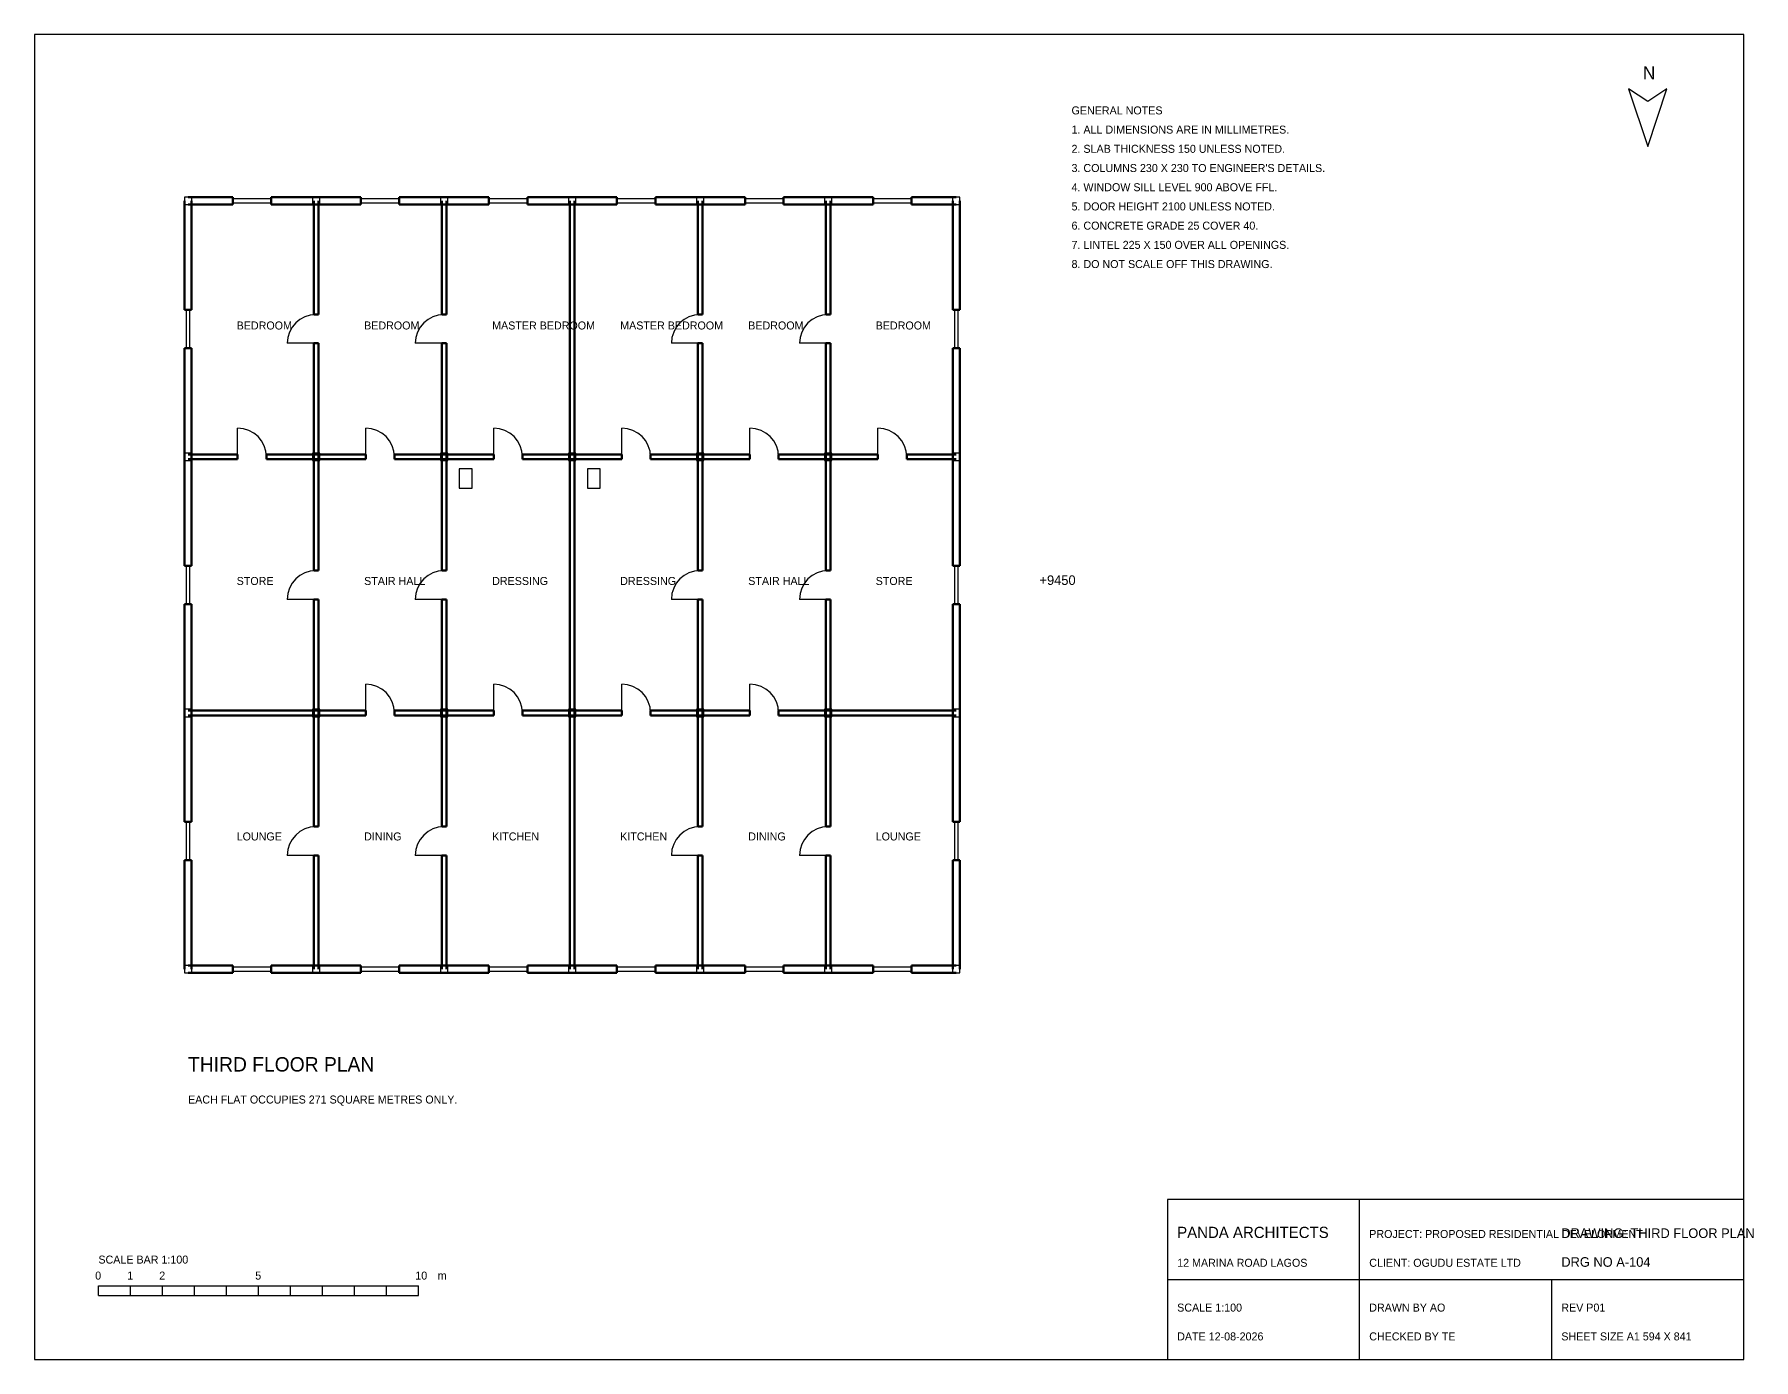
# Model space of a CAD drawing. Header units: millimetres. Extents: x 0 to 343400, y -12200 to 29200.
# Drawn here: x 178200 to 231908, y -12200 to 29200 of the extents above; entities that cross this region are included whole.
import ezdxf

# ---------------------------------------------------------------- set-up
doc = ezdxf.new("R2010")
doc.units = ezdxf.units.MM
doc.layers.get('0').update_dxf_attribs({"color": 1, "linetype": 'CONTINUOUS'})
for name, color, linetype in [('COLUMN', 5, 'CONTINUOUS'), ('DOOR', 3, 'CONTINUOUS'), ('SANITARY', 7, 'CONTINUOUS'), ('TEXT', 6, 'CONTINUOUS'), ('WALL', 4, 'CONTINUOUS'), ('WIND', 2, 'CONTINUOUS')]:
    doc.layers.add(name, color=color, linetype=linetype)

# ---------------------------------------------------------------- blocks, each defined once
blk = doc.blocks.new('TITLEBLOCK-A1')
for p, q in [((6000, 0), (6000, 5000)), ((0, 2500), (18000, 2500)), ((12000, 0), (12000, 2500))]:
    blk.add_line(p, q)
blk.add_lwpolyline([(0, 0), (18000, 0), (18000, 5000), (0, 5000)], close=True)
for s, height, p in [('PANDA ARCHITECTS', 350, (300, 3800)), ('PROJECT: PROPOSED RESIDENTIAL DEVELOPMENT', 250, (6300, 3800)), ('12 MARINA ROAD LAGOS', 250, (300, 2900)), ('CLIENT: OGUDU ESTATE LTD', 250, (6300, 2900)), ('SCALE 1:100', 250, (300, 1500)), ('DRAWN BY AO', 250, (6300, 1500)), ('REV P01', 250, (12300, 1500)), ('DATE 12-08-2026', 250, (300, 600)), ('CHECKED BY TE', 250, (6300, 600)), ('SHEET SIZE A1 594 X 841', 250, (12300, 600))]:
    blk.add_text(s, height=height).set_placement(p)

msp = doc.modelspace()

# ---------------------------------------------------------------- linework, layer by layer
for p, q in [((231600, 29200), (178200, 29200)), ((178200, 29200), (178200, -12200)), ((231600, -12200), (231600, 29200)), ((180200, -9900), (190200, -9900)), ((180200, -10200), (180200, -9900)), ((180200, -10200), (190200, -10200)), ((181200, -10200), (181200, -9900)), ((182200, -10200), (182200, -9900)), ((183200, -10200), (183200, -9900)), ((184200, -10200), (184200, -9900)), ((185200, -10200), (185200, -9900)), ((186200, -10200), (186200, -9900)), ((187200, -10200), (187200, -9900)), ((188200, -10200), (188200, -9900)), ((189200, -10200), (189200, -9900)), ((190200, -10200), (190200, -9900)), ((178200, -12200), (231600, -12200))]:
    msp.add_line(p, q)
msp.add_lwpolyline([(228600, 25700), (229200, 27500), (228600, 27100), (228000, 27500)], close=True)
at = {"layer": 'COLUMN'}
for points in [[(182885, 23885), (183115, 23885), (183115, 24115), (182885, 24115)], [(186885, 23885), (187115, 23885), (187115, 24115), (186885, 24115)], [(190885, 23885), (191115, 23885), (191115, 24115), (190885, 24115)], [(194885, 23885), (195115, 23885), (195115, 24115), (194885, 24115)], [(198885, 23885), (199115, 23885), (199115, 24115), (198885, 24115)], [(202885, 23885), (203115, 23885), (203115, 24115), (202885, 24115)], [(206885, 23885), (207115, 23885), (207115, 24115), (206885, 24115)], [(182885, 15885), (183115, 15885), (183115, 16115), (182885, 16115)], [(186885, 15885), (187115, 15885), (187115, 16115), (186885, 16115)], [(190885, 15885), (191115, 15885), (191115, 16115), (190885, 16115)], [(194885, 15885), (195115, 15885), (195115, 16115), (194885, 16115)], [(198885, 15885), (199115, 15885), (199115, 16115), (198885, 16115)], [(202885, 15885), (203115, 15885), (203115, 16115), (202885, 16115)], [(206885, 15885), (207115, 15885), (207115, 16115), (206885, 16115)], [(182885, 7885), (183115, 7885), (183115, 8115), (182885, 8115)], [(186885, 7885), (187115, 7885), (187115, 8115), (186885, 8115)], [(190885, 7885), (191115, 7885), (191115, 8115), (190885, 8115)], [(194885, 7885), (195115, 7885), (195115, 8115), (194885, 8115)], [(198885, 7885), (199115, 7885), (199115, 8115), (198885, 8115)], [(202885, 7885), (203115, 7885), (203115, 8115), (202885, 8115)], [(206885, 7885), (207115, 7885), (207115, 8115), (206885, 8115)], [(182885, -115), (183115, -115), (183115, 115), (182885, 115)], [(186885, -115), (187115, -115), (187115, 115), (186885, 115)], [(190885, -115), (191115, -115), (191115, 115), (190885, 115)], [(194885, -115), (195115, -115), (195115, 115), (194885, 115)], [(198885, -115), (199115, -115), (199115, 115), (198885, 115)], [(202885, -115), (203115, -115), (203115, 115), (202885, 115)], [(206885, -115), (207115, -115), (207115, 115), (206885, 115)]]:
    msp.add_lwpolyline(points, close=True, dxfattribs=at)
at = {"layer": 'DOOR'}
for p, q in [((187000, 19550), (186100, 19550)), ((191000, 19550), (190100, 19550)), ((199000, 19550), (198100, 19550)), ((203000, 19550), (202100, 19550)), ((184550, 16000), (184550, 16900)), ((188550, 16000), (188550, 16900)), ((192550, 16000), (192550, 16900)), ((196550, 16000), (196550, 16900)), ((200550, 16000), (200550, 16900)), ((204550, 16000), (204550, 16900)), ((187000, 11550), (186100, 11550)), ((191000, 11550), (190100, 11550)), ((199000, 11550), (198100, 11550)), ((203000, 11550), (202100, 11550)), ((188550, 8000), (188550, 8900)), ((192550, 8000), (192550, 8900)), ((196550, 8000), (196550, 8900)), ((200550, 8000), (200550, 8900)), ((187000, 3550), (186100, 3550)), ((191000, 3550), (190100, 3550)), ((199000, 3550), (198100, 3550)), ((203000, 3550), (202100, 3550))]:
    msp.add_line(p, q, dxfattribs=at)
for centre, start, end in [((187000, 19550), 90, 180), ((191000, 19550), 90, 180), ((199000, 19550), 90, 180), ((203000, 19550), 90, 180), ((184550, 16000), 0, 90), ((188550, 16000), 0, 90), ((192550, 16000), 0, 90), ((196550, 16000), 0, 90), ((200550, 16000), 0, 90), ((204550, 16000), 0, 90), ((187000, 11550), 90, 180), ((191000, 11550), 90, 180), ((199000, 11550), 90, 180), ((203000, 11550), 90, 180), ((188550, 8000), 0, 90), ((192550, 8000), 0, 90), ((196550, 8000), 0, 90), ((200550, 8000), 0, 90), ((187000, 3550), 90, 180), ((191000, 3550), 90, 180), ((199000, 3550), 90, 180), ((203000, 3550), 90, 180)]:
    msp.add_arc(centre, 900, start, end, dxfattribs=at)
at = {"layer": 'SANITARY'}
for points in [[(191475, 15025), (191875, 15025), (191875, 15625), (191475, 15625)], [(195475, 15025), (195875, 15025), (195875, 15625), (195475, 15625)]]:
    msp.add_lwpolyline(points, close=True, dxfattribs=at)
at = {"layer": 'WALL', "lineweight": 50}
for p, q in [((182887.5, 20600), (182887.5, 24000)), ((184400, 24112.5), (183000, 24112.5)), ((183000, 23887.5), (184400, 23887.5)), ((183112.5, 24000), (183112.5, 20600)), ((184400, 23887.5), (184400, 24112.5)), ((187000, 24112.5), (185600, 24112.5)), ((185600, 23887.5), (185600, 24112.5)), ((185600, 23887.5), (187000, 23887.5)), ((186925, 20450), (186925, 24000)), ((188400, 24112.5), (187000, 24112.5)), ((187000, 23887.5), (188400, 23887.5)), ((187075, 24000), (187075, 20450)), ((188400, 23887.5), (188400, 24112.5)), ((191000, 24112.5), (189600, 24112.5)), ((189600, 23887.5), (189600, 24112.5)), ((189600, 23887.5), (191000, 23887.5)), ((190925, 20450), (190925, 24000)), ((192400, 24112.5), (191000, 24112.5)), ((191000, 23887.5), (192400, 23887.5)), ((191075, 24000), (191075, 20450)), ((192400, 23887.5), (192400, 24112.5)), ((195000, 24112.5), (193600, 24112.5)), ((193600, 23887.5), (193600, 24112.5)), ((193600, 23887.5), (195000, 23887.5)), ((194925, 16000), (194925, 24000)), ((196400, 24112.5), (195000, 24112.5)), ((195000, 23887.5), (196400, 23887.5)), ((195075, 24000), (195075, 16000)), ((196400, 23887.5), (196400, 24112.5)), ((199000, 24112.5), (197600, 24112.5)), ((197600, 23887.5), (197600, 24112.5)), ((197600, 23887.5), (199000, 23887.5)), ((198925, 20450), (198925, 24000)), ((200400, 24112.5), (199000, 24112.5)), ((199000, 23887.5), (200400, 23887.5)), ((199075, 24000), (199075, 20450)), ((200400, 23887.5), (200400, 24112.5)), ((203000, 24112.5), (201600, 24112.5)), ((201600, 23887.5), (201600, 24112.5)), ((201600, 23887.5), (203000, 23887.5)), ((202925, 20450), (202925, 24000)), ((204400, 24112.5), (203000, 24112.5)), ((203000, 23887.5), (204400, 23887.5)), ((203075, 24000), (203075, 20450)), ((204400, 23887.5), (204400, 24112.5)), ((207000, 24112.5), (205600, 24112.5)), ((205600, 23887.5), (205600, 24112.5)), ((205600, 23887.5), (207000, 23887.5)), ((206887.5, 20600), (206887.5, 24000)), ((207112.5, 24000), (207112.5, 20600)), ((182887.5, 20600), (183112.5, 20600)), ((186925, 20450), (187075, 20450)), ((190925, 20450), (191075, 20450)), ((198925, 20450), (199075, 20450)), ((202925, 20450), (203075, 20450)), ((206887.5, 20600), (207112.5, 20600)), ((182887.5, 16000), (182887.5, 19400)), ((182887.5, 19400), (183112.5, 19400)), ((183112.5, 19400), (183112.5, 16000)), ((186925, 16000), (186925, 19550)), ((186925, 19550), (187075, 19550)), ((187075, 19550), (187075, 16000)), ((190925, 16000), (190925, 19550)), ((190925, 19550), (191075, 19550)), ((191075, 19550), (191075, 16000)), ((198925, 16000), (198925, 19550)), ((198925, 19550), (199075, 19550)), ((199075, 19550), (199075, 16000)), ((202925, 16000), (202925, 19550)), ((202925, 19550), (203075, 19550)), ((203075, 19550), (203075, 16000)), ((206887.5, 16000), (206887.5, 19400)), ((206887.5, 19400), (207112.5, 19400)), ((207112.5, 19400), (207112.5, 16000)), ((182887.5, 12600), (182887.5, 16000)), ((184550, 16075), (183000, 16075)), ((183000, 15925), (184550, 15925)), ((183112.5, 16000), (183112.5, 12600)), ((184550, 15925), (184550, 16075)), ((187000, 16075), (185450, 16075)), ((185450, 15925), (185450, 16075)), ((185450, 15925), (187000, 15925)), ((186925, 12450), (186925, 16000)), ((188550, 16075), (187000, 16075)), ((187000, 15925), (188550, 15925)), ((187075, 16000), (187075, 12450)), ((188550, 15925), (188550, 16075)), ((191000, 16075), (189450, 16075)), ((189450, 15925), (189450, 16075)), ((189450, 15925), (191000, 15925)), ((190925, 12450), (190925, 16000)), ((192550, 16075), (191000, 16075)), ((191000, 15925), (192550, 15925)), ((191075, 16000), (191075, 12450)), ((192550, 15925), (192550, 16075)), ((195000, 16075), (193450, 16075)), ((193450, 15925), (193450, 16075)), ((193450, 15925), (195000, 15925)), ((194925, 8000), (194925, 16000)), ((196550, 16075), (195000, 16075)), ((195000, 15925), (196550, 15925)), ((195075, 16000), (195075, 8000)), ((196550, 15925), (196550, 16075)), ((199000, 16075), (197450, 16075)), ((197450, 15925), (197450, 16075)), ((197450, 15925), (199000, 15925)), ((198925, 12450), (198925, 16000)), ((200550, 16075), (199000, 16075)), ((199000, 15925), (200550, 15925)), ((199075, 16000), (199075, 12450)), ((200550, 15925), (200550, 16075)), ((203000, 16075), (201450, 16075)), ((201450, 15925), (201450, 16075)), ((201450, 15925), (203000, 15925)), ((202925, 12450), (202925, 16000)), ((204550, 16075), (203000, 16075)), ((203000, 15925), (204550, 15925)), ((203075, 16000), (203075, 12450)), ((204550, 15925), (204550, 16075)), ((207000, 16075), (205450, 16075)), ((205450, 15925), (205450, 16075)), ((205450, 15925), (207000, 15925)), ((206887.5, 12600), (206887.5, 16000)), ((207112.5, 16000), (207112.5, 12600)), ((182887.5, 12600), (183112.5, 12600)), ((186925, 12450), (187075, 12450)), ((190925, 12450), (191075, 12450)), ((198925, 12450), (199075, 12450)), ((202925, 12450), (203075, 12450)), ((206887.5, 12600), (207112.5, 12600)), ((182887.5, 8000), (182887.5, 11400)), ((182887.5, 11400), (183112.5, 11400)), ((183112.5, 11400), (183112.5, 8000)), ((186925, 8000), (186925, 11550)), ((186925, 11550), (187075, 11550)), ((187075, 11550), (187075, 8000)), ((190925, 8000), (190925, 11550)), ((190925, 11550), (191075, 11550)), ((191075, 11550), (191075, 8000)), ((198925, 8000), (198925, 11550)), ((198925, 11550), (199075, 11550)), ((199075, 11550), (199075, 8000)), ((202925, 8000), (202925, 11550)), ((202925, 11550), (203075, 11550)), ((203075, 11550), (203075, 8000)), ((206887.5, 8000), (206887.5, 11400)), ((206887.5, 11400), (207112.5, 11400)), ((207112.5, 11400), (207112.5, 8000)), ((187000, 8075), (183000, 8075)), ((188550, 8075), (187000, 8075)), ((188550, 7925), (188550, 8075)), ((191000, 8075), (189450, 8075)), ((189450, 7925), (189450, 8075)), ((192550, 8075), (191000, 8075)), ((192550, 7925), (192550, 8075)), ((195000, 8075), (193450, 8075)), ((193450, 7925), (193450, 8075)), ((196550, 8075), (195000, 8075)), ((196550, 7925), (196550, 8075)), ((199000, 8075), (197450, 8075)), ((197450, 7925), (197450, 8075)), ((200550, 8075), (199000, 8075)), ((200550, 7925), (200550, 8075)), ((203000, 8075), (201450, 8075)), ((201450, 7925), (201450, 8075)), ((207000, 8075), (203000, 8075)), ((182887.5, 4600), (182887.5, 8000)), ((183000, 7925), (187000, 7925)), ((183112.5, 8000), (183112.5, 4600)), ((186925, 4450), (186925, 8000)), ((187000, 7925), (188550, 7925)), ((187075, 8000), (187075, 4450)), ((189450, 7925), (191000, 7925)), ((190925, 4450), (190925, 8000)), ((191000, 7925), (192550, 7925)), ((191075, 8000), (191075, 4450)), ((193450, 7925), (195000, 7925)), ((194925, 0), (194925, 8000)), ((195000, 7925), (196550, 7925)), ((195075, 8000), (195075, 0)), ((197450, 7925), (199000, 7925)), ((198925, 4450), (198925, 8000)), ((199000, 7925), (200550, 7925)), ((199075, 8000), (199075, 4450)), ((201450, 7925), (203000, 7925)), ((202925, 4450), (202925, 8000)), ((203000, 7925), (207000, 7925)), ((203075, 8000), (203075, 4450)), ((206887.5, 4600), (206887.5, 8000)), ((207112.5, 8000), (207112.5, 4600)), ((182887.5, 4600), (183112.5, 4600)), ((186925, 4450), (187075, 4450)), ((190925, 4450), (191075, 4450)), ((198925, 4450), (199075, 4450)), ((202925, 4450), (203075, 4450)), ((206887.5, 4600), (207112.5, 4600)), ((182887.5, 0), (182887.5, 3400)), ((182887.5, 3400), (183112.5, 3400)), ((183112.5, 3400), (183112.5, 0)), ((186925, 0), (186925, 3550)), ((186925, 3550), (187075, 3550)), ((187075, 3550), (187075, 0)), ((190925, 0), (190925, 3550)), ((190925, 3550), (191075, 3550)), ((191075, 3550), (191075, 0)), ((198925, 0), (198925, 3550)), ((198925, 3550), (199075, 3550)), ((199075, 3550), (199075, 0)), ((202925, 0), (202925, 3550)), ((202925, 3550), (203075, 3550)), ((203075, 3550), (203075, 0)), ((206887.5, 0), (206887.5, 3400)), ((206887.5, 3400), (207112.5, 3400)), ((207112.5, 3400), (207112.5, 0)), ((184400, 112.5), (183000, 112.5)), ((184400, -112.5), (184400, 112.5)), ((187000, 112.5), (185600, 112.5)), ((185600, -112.5), (185600, 112.5)), ((188400, 112.5), (187000, 112.5)), ((188400, -112.5), (188400, 112.5)), ((191000, 112.5), (189600, 112.5)), ((189600, -112.5), (189600, 112.5)), ((192400, 112.5), (191000, 112.5)), ((192400, -112.5), (192400, 112.5)), ((195000, 112.5), (193600, 112.5)), ((193600, -112.5), (193600, 112.5)), ((196400, 112.5), (195000, 112.5)), ((196400, -112.5), (196400, 112.5)), ((199000, 112.5), (197600, 112.5)), ((197600, -112.5), (197600, 112.5)), ((200400, 112.5), (199000, 112.5)), ((200400, -112.5), (200400, 112.5)), ((203000, 112.5), (201600, 112.5)), ((201600, -112.5), (201600, 112.5)), ((204400, 112.5), (203000, 112.5)), ((204400, -112.5), (204400, 112.5)), ((207000, 112.5), (205600, 112.5)), ((205600, -112.5), (205600, 112.5)), ((183000, -112.5), (184400, -112.5)), ((185600, -112.5), (187000, -112.5)), ((187000, -112.5), (188400, -112.5)), ((189600, -112.5), (191000, -112.5)), ((191000, -112.5), (192400, -112.5)), ((193600, -112.5), (195000, -112.5)), ((195000, -112.5), (196400, -112.5)), ((197600, -112.5), (199000, -112.5)), ((199000, -112.5), (200400, -112.5)), ((201600, -112.5), (203000, -112.5)), ((203000, -112.5), (204400, -112.5)), ((205600, -112.5), (207000, -112.5))]:
    msp.add_line(p, q, dxfattribs=at)
at = {"layer": 'WIND'}
for points in [[(184400, 23940), (185600, 23940), (185600, 24060), (184400, 24060)], [(188400, 23940), (189600, 23940), (189600, 24060), (188400, 24060)], [(192400, 23940), (193600, 23940), (193600, 24060), (192400, 24060)], [(196400, 23940), (197600, 23940), (197600, 24060), (196400, 24060)], [(200400, 23940), (201600, 23940), (201600, 24060), (200400, 24060)], [(204400, 23940), (205600, 23940), (205600, 24060), (204400, 24060)], [(182940, 19400), (183060, 19400), (183060, 20600), (182940, 20600)], [(206940, 19400), (207060, 19400), (207060, 20600), (206940, 20600)], [(182940, 11400), (183060, 11400), (183060, 12600), (182940, 12600)], [(206940, 11400), (207060, 11400), (207060, 12600), (206940, 12600)], [(182940, 3400), (183060, 3400), (183060, 4600), (182940, 4600)], [(206940, 3400), (207060, 3400), (207060, 4600), (206940, 4600)], [(184400, -60), (185600, -60), (185600, 60), (184400, 60)], [(188400, -60), (189600, -60), (189600, 60), (188400, 60)], [(192400, -60), (193600, -60), (193600, 60), (192400, 60)], [(196400, -60), (197600, -60), (197600, 60), (196400, 60)], [(200400, -60), (201600, -60), (201600, 60), (200400, 60)], [(204400, -60), (205600, -60), (205600, 60), (204400, 60)]]:
    msp.add_lwpolyline(points, close=True, dxfattribs=at)

# ---------------------------------------------------------------- block references
msp.add_blockref('TITLEBLOCK-A1', (213600, -12200))

# ---------------------------------------------------------------- texts
for s, height, p in [('N', 400, (228450, 27800)), ('GENERAL NOTES', 250, (210600, 26700)), ('1. ALL DIMENSIONS ARE IN MILLIMETRES.', 250, (210600, 26100)), ('2. SLAB THICKNESS 150 UNLESS NOTED.', 250, (210600, 25500)), ("3. COLUMNS 230 X 230 TO ENGINEER'S DETAILS.", 250, (210600, 24900)), ('4. WINDOW SILL LEVEL 900 ABOVE FFL.', 250, (210600, 24300)), ('5. DOOR HEIGHT 2100 UNLESS NOTED.', 250, (210600, 23700)), ('6. CONCRETE GRADE 25 COVER 40.', 250, (210600, 23100)), ('7. LINTEL 225 X 150 OVER ALL OPENINGS.', 250, (210600, 22500)), ('8. DO NOT SCALE OFF THIS DRAWING.', 250, (210600, 21900)), ('DRAWING: THIRD FLOOR PLAN', 300, (225900, -8400)), ('SCALE BAR 1:100', 250, (180200, -9200)), ('DRG NO A-104', 300, (225900, -9300)), ('0', 250, (180100, -9700)), ('1', 250, (181100, -9700)), ('2', 250, (182100, -9700)), ('5', 250, (185100, -9700)), ('10', 250, (190100, -9700)), ('m', 250, (190800, -9700))]:
    msp.add_text(s, height=height).set_placement(p)
at = {"layer": 'TEXT'}
for s, height, p in [('BEDROOM', 250, (184518.8, 19981.2)), ('BEDROOM', 250, (188500, 19981.2)), ('MASTER BEDROOM', 250, (192500, 19981.2)), ('MASTER BEDROOM', 250, (196500, 19981.2)), ('BEDROOM', 250, (200500, 19981.2)), ('BEDROOM', 250, (204481.2, 19981.2)), ('STORE', 250, (184518.8, 12000)), ('STAIR HALL', 250, (188500, 12000)), ('DRESSING', 250, (192500, 12000)), ('DRESSING', 250, (196500, 12000)), ('STAIR HALL', 250, (200500, 12000)), ('STORE', 250, (204481.2, 12000)), ('+9450', 300, (209600, 12000)), ('LOUNGE', 250, (184518.8, 4018.8)), ('DINING', 250, (188500, 4018.8)), ('KITCHEN', 250, (192500, 4018.8)), ('KITCHEN', 250, (196500, 4018.8)), ('DINING', 250, (200500, 4018.8)), ('LOUNGE', 250, (204481.2, 4018.8)), ('THIRD FLOOR PLAN', 450, (183000, -3200)), ('EACH FLAT OCCUPIES 271 SQUARE METRES ONLY.', 250, (183000, -4200))]:
    msp.add_text(s, height=height, dxfattribs=at).set_placement(p)

doc.saveas('drawing.dxf')
